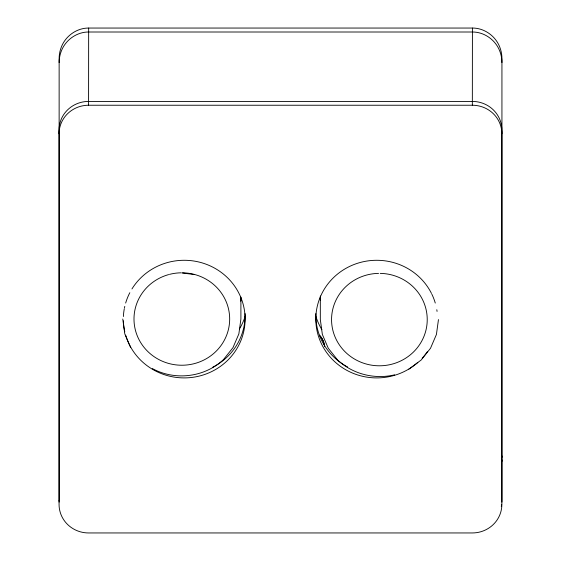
<?xml version="1.0" encoding="UTF-8"?>
<svg xmlns="http://www.w3.org/2000/svg" width="561" height="561" viewBox="0 0 561 561"><rect width="100%" height="100%" fill="white"/><g stroke="black" fill="none" stroke-linecap="round" stroke-linejoin="round"><path stroke-width="0.84" d="M438.464 319.581L436.423 334.468L430.525 348.227L421.143 360.036L408.871 369.145M223.58 359.468L232.962 347.659L238.86 333.907L240.9 319.02L240.9 297.071M223.516 359.531C204.702 377.357 175.053 380.982 152.361 368.577M394.649 374.832C374.601 379.643 352.841 374.173 337.708 360.092M501.899 502.109A29.523 28.513 0 0 0 501.934 500.615L501.934 58.61A31.5 31.5 0 0 0 499.69 46.914C495.405 35.932 484.29 27.973 472.418 28.05L88.659 28.05C76.787 27.973 65.665 35.932 61.387 46.914A31.5 31.5 0 0 0 59.136 58.61L59.136 500.615M59.066 133.756A29.523 28.513 0 0 1 88.582 105.237L472.341 105.237A29.523 28.513 0 0 1 501.864 133.756M181.834 272.941L194.246 274.518M319.525 335.155C322.519 338.255 324.314 342.441 324.63 346.733M319.525 335.471L321.741 338.164L323.431 341.544L324.482 345.401M337.645 360.036L328.262 348.227L322.365 334.468L320.324 319.581L320.324 297.639M130.699 347.659L124.801 333.907L122.761 319.02M472.418 28.05L472.341 105.237M88.659 28.05L88.582 105.237M131.947 288.95A60.883 58.807 0 0 1 227.486 277.709A60.883 58.807 0 0 1 214.926 369.881A60.883 58.807 0 0 1 125.65 335.141M124.787 331.824A60.883 58.807 0 0 1 123.371 320.808M123.399 316.53A60.883 58.807 0 0 1 124.269 308.88M124.43 308.045A60.883 58.807 0 0 1 124.787 306.369M125.65 303.052A60.883 58.807 0 0 1 129.822 292.702M59.101 502.109A29.523 28.513 0 0 1 59.066 500.615M501.681 504.339A29.523 28.513 0 0 1 501.289 506.548M427.566 351.41A60.883 58.807 0 0 1 422.181 358.191M417.833 362.455A60.883 58.807 0 0 1 328.038 354.44A60.883 58.807 0 0 1 344.987 268.894A60.883 58.807 0 0 1 431.5 293.466M431.879 294.237A60.883 58.807 0 0 1 435.273 303.052M436.809 309.728A60.883 58.807 0 0 1 437.061 311.418M245.087 313.564A60.883 58.807 0 0 1 212.675 367.273M347.582 366.922A60.883 58.807 0 0 1 346.256 366.207M345.604 365.835A60.883 58.807 0 0 1 315.836 313.564M501.934 62.566A31.5 31.5 0 0 0 499.69 50.869C495.405 39.887 484.29 31.928 472.418 32.005L88.659 32.005C76.787 31.928 65.665 39.887 61.387 50.869A31.5 31.5 0 0 0 59.136 62.566M501.934 459.866A31.5 31.5 0 0 1 501.899 461.465M501.934 455.911A31.5 31.5 0 0 1 501.899 457.51M182.662 272.814A47.839 46.212 0 0 1 225.073 338.788A47.839 46.212 0 0 1 145.362 348.928A47.839 46.212 0 0 1 168.651 274.595M169.45 274.385A47.839 46.212 0 0 1 181.007 272.814M245.522 315.282A66.422 64.157 0 0 1 239.351 329.153M240.9 297.891A59.073 57.061 0 0 1 240.746 301.201M380.218 273.382A47.839 46.212 0 0 1 420.687 342.918A47.839 46.212 0 0 1 338.101 342.918A47.839 46.212 0 0 1 378.57 273.382M321.874 329.714A66.422 64.157 0 0 1 315.464 315.044M320.38 300.107A59.073 57.061 0 0 1 320.345 295.991M472.418 101.422L88.582 101.422A29.523 28.513 0 0 0 59.066 129.935L59.066 504.437A29.523 28.513 0 0 0 88.582 532.95L472.341 532.95A29.523 28.513 0 0 0 501.864 504.437L501.864 129.935A29.523 28.513 0 0 0 472.341 101.422"/></g></svg>
